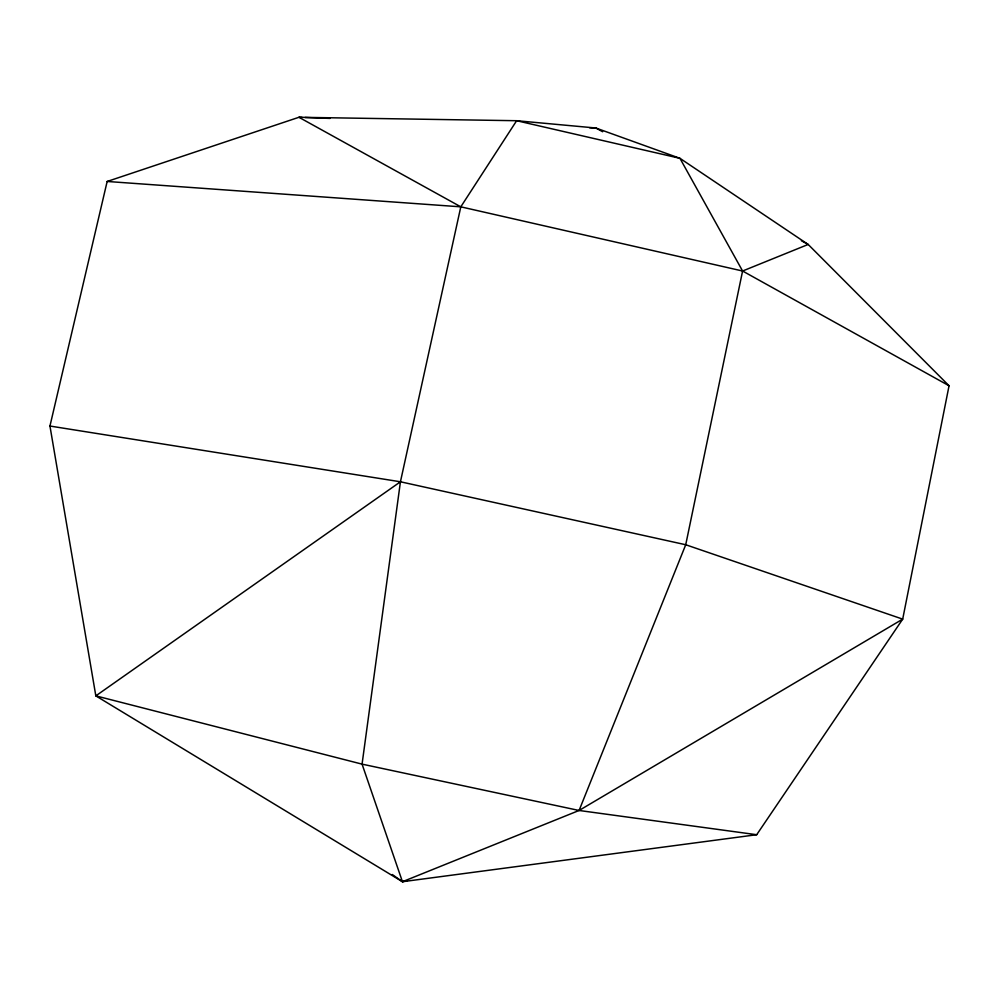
<?xml version="1.0" encoding="UTF-8"?>
<svg xmlns="http://www.w3.org/2000/svg" width="999" height="999" viewBox="0 0 999 999"><rect width="100%" height="100%" fill="white"/><g stroke="black" fill="none" stroke-linecap="round" stroke-linejoin="round"><path stroke-width="1.5" d="M949.05 385.764L742.594 271.016L679.944 158.317L516.645 120.717L460.801 206.83L400.437 481.78L362.063 764.135L402.447 881.717L756.693 834.714L902.696 619.13L949.05 385.764L808.179 244.455L679.944 158.317L595.854 128.009L516.645 120.717L298.938 117.283L107.155 181.468L49.95 426.036L95.829 695.866L402.447 881.717L406.993 880.706M801.373 240.722L808.179 244.455L742.594 271.016L685.726 544.742L579.083 810.476L402.447 881.717L392.295 874.512M579.083 810.476L902.696 619.13L685.726 544.742L400.437 481.78L95.829 695.866L362.063 764.135L579.083 810.476L756.693 834.714M302.048 117.395L298.938 117.283L460.801 206.83L742.594 271.016M305.157 117.507L330.032 118.406M589.635 127.785L595.854 128.009L602.659 131.743M107.155 181.468L460.801 206.83M49.95 426.036L400.437 481.78"/></g></svg>
